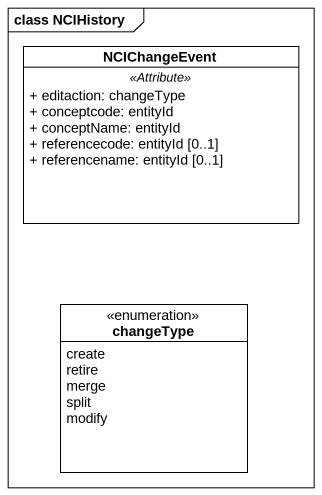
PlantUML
@startuml
mainframe class NCIHistory
hide circle
hide empty members
skinparam classAttributeIconSize 0
class NCIChangeEvent #FFFFFF {
  .. <<Attribute>> ..
  + editaction: changeType
  + conceptcode: entityId
  + conceptName: entityId
  + referencecode: entityId [0..1]
  + referencename: entityId [0..1]
}
enum changeType #FFFFFF {
  create
  retire
  merge
  split
  modify
}
@enduml
